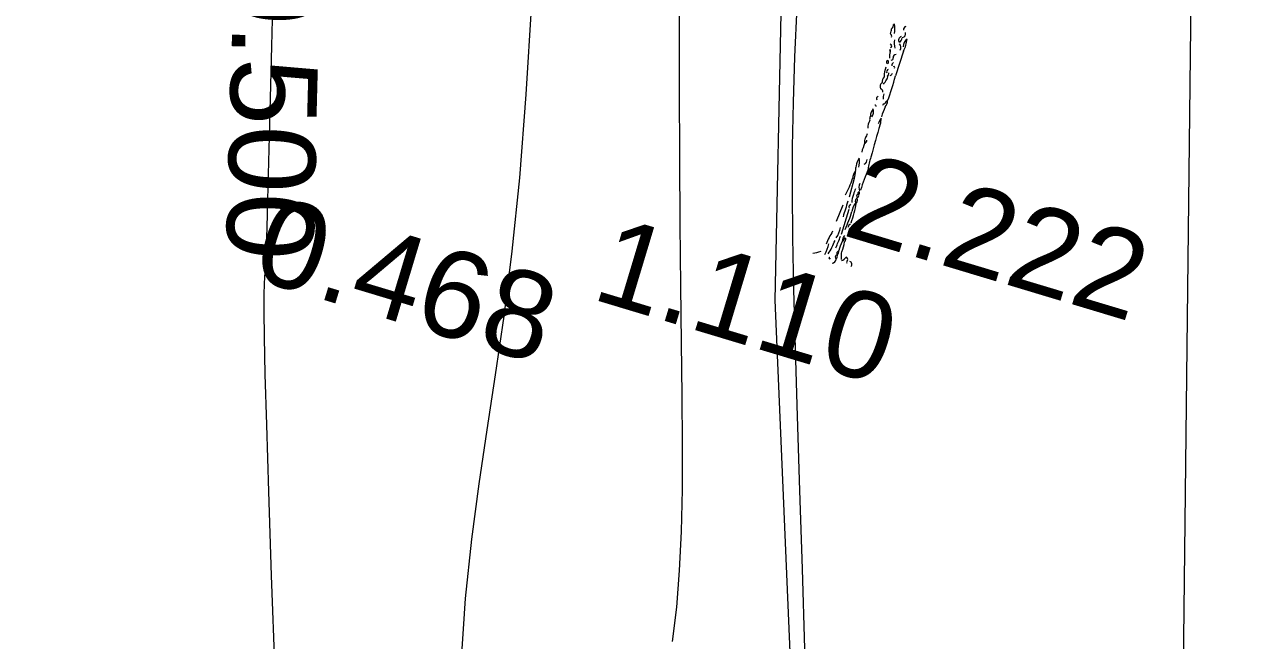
# Model space of a CAD drawing. Header units: millimetres. Extents: x -24439 to 198341, y -52871 to 149926.
# Drawn here: x 139044 to 147438, y 86525 to 90796 of the extents above; entities that cross this region are included whole.
import ezdxf

# ---------------------------------------------------------------- set-up
doc = ezdxf.new("R2010")
doc.units = ezdxf.units.MM
doc.linetypes.add('NET VAN', pattern=[1.06, 0.53, -0.53])
for name, color, linetype, lineweight in [('A-DETL-GENF-2', 9, 'NET VAN', 9), ('A-FLOR', 192, 'Continuous', 9), ('G-IMPT-1', 9, 'Continuous', 9), ('G-IMPT-6', 7, 'Continuous', 9)]:
    doc.layers.add(name, color=color, linetype=linetype, lineweight=lineweight)
doc.styles.add('Arial_1', font='arial_0.ttf', dxfattribs={"height": 600})

# ---------------------------------------------------------------- blocks, each defined once
blk = doc.blocks.new('NCV_TKCS_251209_TONG THE HIEN TRANG SAN DUONG - NCV_TKCS_HIEN TRANG_251209a_dwg_CX-1613001-TKCS_MB ĐỊNH VỊ CAO ĐỘ THIẾT KẾ')
at = {"layer": 'G-IMPT-1'}
for p, q in [((98, 2569), (93, 2268)), ((-21, 997), (-15, 772)), ((-58, 666), (-79, 461)), ((21, 636), (21, 336))]:
    blk.add_line(p, q, dxfattribs=at)
for centre, radius, start, end in [((-154, 2810), 57.5, 323.065, 21.746), ((-305, 2709), 248, 5.939, 31.544), ((66, 2818), 39.3, 124.083, 206.849), ((-250, 2733), 148, 354.217, 16.837), ((-117, 2682), 38.6, 0.691, 68.071), ((446, 2782), 500, 193.592, 204.675), ((53, 2685), 45.8, 126.355, 224.374), ((-30, 2696), 69.9, 322.259, 12.292), ((19, 2755), 47.5, 302.397, 31.853), ((195, 2649), 117, 146.143, 196.69), ((-252, 2642), 358, 348.292, 11.708), ((-67, 2581), 19.9, 308.449, 97.2177), ((-44, 2532), 12.4, 133.211, 247.4), ((-57, 2530), 12.5, 313.807, 66.8039), ((245, 2543), 294, 184.288, 199.902), ((-3, 2586), 62.1, 344.358, 57.093), ((-36, 2396), 18.1, 106.305, 265.713), ((-52, 2393), 22.8, 330.077, 62.701), ((-14, 2452), 23.6, 288.614, 18.256), ((37, 2476), 32.6, 103.298, 210.839), ((58, 2382), 42.2, 140.168, 199.223), ((146, 2298), 190, 169.869, 203.664), ((5, 2292), 26.1, 119.781, 224.69), ((-22, 2263), 34.9, 321.901, 26.677), ((-32, 2217), 44.6, 330.861, 33.72), ((-1, 2291), 50.8, 314.876, 357.199), ((47, 2356), 10.6, 322.125, 142.1245), ((-2960, 2155), 3055, 356.464, 2.121), ((2, 2116), 47.3, 136.431, 226.751), ((54, 2181), 92.1, 153.818, 200.31), ((-192, 2234), 203, 331.781, 349.147), ((-19, 1960), 24.1, 116.895, 226.846), ((-24, 2044), 30.8, 0.641, 102.0387), ((164, 2025), 141, 177.491, 203.118), ((117, 1925), 50.1, 123.542, 183.327), ((-11, 1938), 104, 332.795, 16.061), ((66, 1775), 122, 152.958, 197.894), ((-141, 1773), 114, 340.841, 30.358), ((-31, 1863), 14.1, 5.542, 117.2388), ((69, 1902), 19.9, 97.579, 193.032), ((724, 1800), 649, 172.004, 182.711), ((32, 1725), 83.2, 171.643, 205.849), ((115, 1653), 162, 167.161, 199.846), ((242, 1681), 181, 156.593, 180.223), ((-127, 1690), 213, 357.842, 17.15), ((10547, 1684), 10462, 180.011, 182.162), ((88, 1469), 123, 172.629, 203.631), ((-105, 1525), 81.6, 330.607, 9.829), ((1460, 1340), 1487, 176.951, 181.039), ((-44, 1450), 36.3, 302.161, 19.481), ((493, 1243), 403, 173.462, 193.969), ((171, 1174), 214, 162.523, 188.68), ((36, 1129), 78.7, 170.471, 209.778), ((-258, 1127), 250, 2.095, 26.466), ((0, 1231), 60.5, 314.899, 17.847), ((2252, 892), 2165, 173.276, 180.04), ((-965, 990), 924, 347.378, 359.941), ((160, 1021), 204, 162.013, 189.018), ((-229, 1011), 209, 356.236, 20.706), ((335, 836), 312, 170.566, 183.246), ((167, 947), 112, 173.231, 218.996), ((95, 846), 28.3, 126.59, 210.79), ((60, 848), 27.3, 322.446, 48.974), ((4683, 583), 4700, 178.287, 180.579), ((336, 795), 313, 175.738, 193.231), ((297, 653), 236, 159.663, 186.804), ((82, 815), 19.7, 126.394, 263.093), ((98, 762), 34.8, 124.794, 231.388), ((39, 758), 50.5, 331.954, 39.467), ((59, 815), 27.5, 316.919, 37.056), ((-863, 586), 958, 354.644, 8.936), ((54, 673), 40.1, 139.811, 211.04), ((-1289, 616), 1352, 350.963, 0.387), ((141, 440), 68.7, 138.903, 184.227), ((633, 136), 746, 163.9708, 176.8958), ((-288, 368), 281, 341.766, 8.295), ((-1457, 393), 1479, 351.277, 356.86), ((144, 288), 92.5, 150.908, 197.38), ((115, 279), 51.6, 139.483, 192.445), ((37, 291), 52.3, 328.933, 21.918), ((-1297, 193), 1213, 353.648, 359.903), ((-1054, 338), 1031, 345.302, 354.966), ((78, 117), 43.7, 134.341, 214.238), ((-3, 124), 56.4, 326.441, 25.931), ((892, 148), 844, 172.3866, 179.9853), ((-283, 199), 371, 351.806, 10.013), ((282, 151), 199, 181.198, 207.447), ((-469, 544), 564, 295.1, 304.937), ((-28, 35), 7.54, 89.298, 0.702), ((-6, 36), 54.4, 293.731, 10.311), ((54, 70), 24.6, 113.273, 255.875), ((14, 67), 40.2, 329.054, 40.094), ((63, 121), 89.9, 304.037, 346.778), ((153, 76), 24.4, 342.45, 96.4946), ((201, 54), 28.5, 150.029, 222.652), ((206, 30), 34.5, 329.284, 90.2065)]:
    blk.add_arc(centre, radius, start, end, dxfattribs=at)
blk = doc.blocks.new('NCV_TKCS_251209_TONG THE HIEN TRANG SAN DUONG - NCV_TKCS_HIEN TRANG_251209a_dwg-1612995-TKCS_MB ĐỊNH VỊ CAO ĐỘ THIẾT KẾ')
at = {"layer": 'G-IMPT-1', "flags": 128}
for points in [[(563602851.8, 1145093282.1), (563604167, 1145089083), (563606454, 1145082119), (563614466, 1145054358), (563616073, 1145049661), (563620134, 1145037512), (563624300, 1145023443), (563630510, 1145001852), (563634991, 1144986784), (563635712.5, 1144984469.9)], [(563607189.5, 1145070124), (563607012.8, 1145070649.4), (563606839.1, 1145071164.8), (563606674.9, 1145071653.1), (563606526.3, 1145072097.2), (563606398, 1145072485.4), (563606287.6, 1145072827.2), (563606190.8, 1145073137.8), (563606103.4, 1145073432.1), (563606021.2, 1145073725.1), (563605940.1, 1145074031.9), (563605855.7, 1145074367.4), (563605764, 1145074746.8), (563605662.2, 1145075180.2), (563605553.7, 1145075659.1), (563605443.2, 1145076170.3), (563605335.7, 1145076700.4), (563605236, 1145077236), (563605148.9, 1145077764), (563605079.3, 1145078271.1), (563605031.9, 1145078743.8)], [(563633795.4, 1144983892.4), (563632842, 1144987228), (563628322, 1145001121), (563621443.2, 1145024145.7), (563617911.8, 1145035632.8), (563612430, 1145053330), (563609036.9, 1145064493.7), (563606296.8, 1145072376.5), (563601696, 1145088856), (563597882, 1145088677), (563595394.2, 1145091035.9)], [(563606297.2, 1145069907.7), (563606256, 1145070144.3), (563606202.5, 1145070392.6), (563606136.6, 1145070655.5), (563606058.8, 1145070935.8), (563605969.8, 1145071236.1), (563605870.3, 1145071559.1), (563605760.7, 1145071907.4), (563605641.9, 1145072283.6), (563605514.3, 1145072690.5), (563605378.9, 1145073128.8), (563605238, 1145073592.3), (563605093.9, 1145074072.9), (563604949.4, 1145074562.4), (563604806.8, 1145075052.6), (563604668.8, 1145075535.6), (563604537.7, 1145076003.2), (563604416.3, 1145076447.1), (563604306.5, 1145076861), (563604208.8, 1145077244.3), (563604123.4, 1145077598.3), (563604050.4, 1145077924), (563603989.8, 1145078222.7)], [(563603006.1, 1145077906.4), (563603119.7, 1145077496.5), (563603257.1, 1145077000.5), (563603413, 1145076433.4), (563603580.7, 1145075815.7), (563603753.3, 1145075167.6), (563603923.9, 1145074509.4), (563604085.8, 1145073861.5), (563604232.2, 1145073244.1), (563604356, 1145072677.6), (563604453, 1145072176.2), (563604528.2, 1145071730.3), (563604588.9, 1145071324), (563604642.8, 1145070941.6), (563604697.2, 1145070567.3), (563604759.6, 1145070185.4), (563604837.5, 1145069780.1), (563604938.2, 1145069335.6)], [(563603724.9, 1145068906.1), (563603507.4, 1145069546.2), (563603321.4, 1145070096.4), (563603174.5, 1145070534.1), (563603064, 1145070867.4), (563602984.4, 1145071111.7), (563602930.3, 1145071282.6), (563602896.3, 1145071395.5), (563602876.8, 1145071466.2), (563602866.4, 1145071510), (563602859.8, 1145071542.6), (563602851.7, 1145071579.1), (563602838.3, 1145071633), (563602816.2, 1145071717.4), (563602781.8, 1145071845.4), (563602731.7, 1145072030.2), (563602662.4, 1145072284.8), (563602570.3, 1145072622.5), (563602451.9, 1145073056.2), (563602305.3, 1145073594.1)]]:
    blk.add_lwpolyline(points, dxfattribs=at)
at = {"xscale": 0.5999999999997676, "yscale": 0.5999999999997676, "zscale": 0.5999999999997676, "rotation": 0.0005022315763634679}
blk.add_blockref('NCV_TKCS_251209_TONG THE HIEN TRANG SAN DUONG - NCV_TKCS_HIEN TRANG_251209a_dwg_CX-1613001-TKCS_MB ĐỊNH VỊ CAO ĐỘ THIẾT KẾ', (563606589.2, 1145072744.1), dxfattribs=at)
at = {"layer": 'G-IMPT-6', "insert": (563602876.5, 1145072723.9), "char_height": 600, "width": 2511.846, "attachment_point": 2, "rotation": 285.25908, "line_spacing_factor": 0.941778, "style": 'Arial_1'}
blk.add_mtext('0.500', dxfattribs=at)
at = {"layer": 'G-IMPT-6', "char_height": 600, "width": 2511.846, "attachment_point": 1, "line_spacing_factor": 0.941778, "style": 'Arial_1'}
for s, insert in [('2.222', (563606599, 1145073543.2)), ('1.110', (563605062.7, 1145072619.1)), ('0.468', (563602764.1, 1145072077.7))]:
    blk.add_mtext(s, dxfattribs=dict(at, insert=insert))
blk = doc.blocks.new('NCV_TKCS_251209_TONG THE HIEN TRANG SAN DUONG - NCV_TKCS_251209_TONG THE HIEN TRANG SAN DUONG-1605292-TKCS_MB ĐỊNH VỊ CAO ĐỘ THIẾT KẾ')
at = {"rotation": 343.2379237072182}
blk.add_blockref('NCV_TKCS_251209_TONG THE HIEN TRANG SAN DUONG - NCV_TKCS_HIEN TRANG_251209a_dwg-1612995-TKCS_MB ĐỊNH VỊ CAO ĐỘ THIẾT KẾ', (-869777547.7, -933796958.8), dxfattribs=at)

msp = doc.modelspace()

# ---------------------------------------------------------------- linework, layer by layer
at = {"layer": 'A-FLOR'}
msp.add_arc((128779.3, 77336.3), 12000, 360, 90, dxfattribs=at)

# ---------------------------------------------------------------- block references
at = {"layer": 'A-DETL-GENF-2'}
msp.add_blockref('NCV_TKCS_251209_TONG THE HIEN TRANG SAN DUONG - NCV_TKCS_251209_TONG THE HIEN TRANG SAN DUONG-1605292-TKCS_MB ĐỊNH VỊ CAO ĐỘ THIẾT KẾ', (26103.5, 9888.2), dxfattribs=at)

doc.saveas('drawing.dxf')
